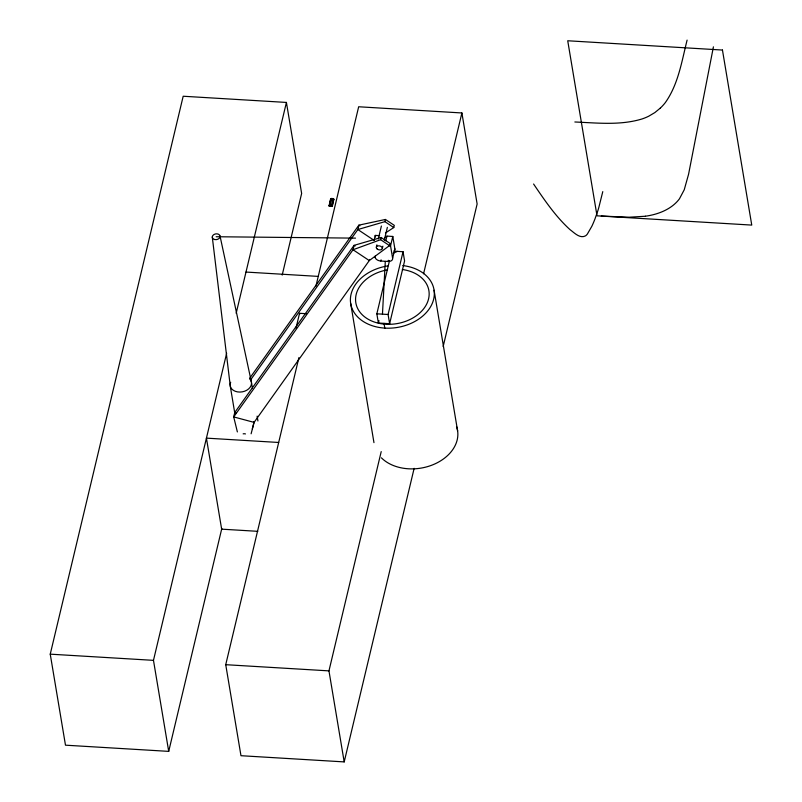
<?xml version="1.0" encoding="UTF-8"?>
<svg xmlns="http://www.w3.org/2000/svg" width="802" height="802" viewBox="0 0 802 802"><rect width="100%" height="100%" fill="white"/><g stroke="black" fill="none" stroke-linecap="round" stroke-linejoin="round"><path stroke-width="1.2" d="M382.464 314.153L385.291 261.442M713.419 46.847L688.577 174.245L684.236 189.783L679.474 198.766A65.032 41.955 13.4 0 1 645.43 216.219M687.103 40.1C681.74 61.363 678.322 84.32 665.329 102.586A95.628 61.684 13.4 0 1 660.337 108.08M221.823 528.448L168.711 751.374L65.483 745.178L50.245 654.161L183.187 96.24L286.414 102.435L301.642 193.462L282.194 275.076M168.711 751.374L153.473 660.347L226.645 353.281M236.169 313.281L286.414 102.435M251.106 433.802L254.084 422.383L369.281 260.57L389.471 245.592L389.993 243.397L381.13 237.492L354.073 245.362L234.745 412.529L233.703 416.92L237.372 431.927M254.274 421.561L254.084 422.383L233.703 416.92L353.02 249.753L354.073 245.362L355.085 246.044M296.018 328.088L299.547 313.301L306.244 313.692M329.111 205.523L330.685 198.896L333.782 199.086L332.319 206.405L329.221 206.224L329.111 205.523L332.198 205.703L332.319 206.405M329.221 206.224L330.685 198.896M331.296 198.475L329.913 206.264L331.296 198.475L333.01 198.575L333.201 199.748L331.627 206.365L333.01 198.575M332.198 205.703L333.782 199.086M414.143 468.328L344.198 761.9L240.971 755.705L225.733 664.688L298.905 357.612M315.938 286.093L358.664 106.766L461.892 112.962L477.13 203.989L443.165 346.514M374.123 240.119L375.246 235.407L379.627 235.668M369.552 259.477L369.281 260.57L353.02 249.753L380.609 239.688L389.471 245.592M374.163 240.079L374.293 239.537M376.338 247.196L376.9 244.851M378.303 238.966L381.391 226.014M384.529 237.562A3.058 1.975 13.4 0 0 386.945 236.109L392.79 236.46L394.865 248.841L392.619 258.254A5.283 3.408 13.4 0 1 388.048 261.462L380.82 261.031A5.283 3.408 13.4 0 1 375.065 257.201L375.346 256.028M250.675 379.777L357.842 229.542L384.91 221.653L385.431 219.457L394.293 225.352L393.772 227.557L385.491 232.941M380.609 239.688L381.13 237.492M382.313 248.54L382.875 246.184M384.278 240.299L387.366 227.347M380.82 261.031L381.1 259.848M385.822 240.821L386.945 236.109M392.619 258.254L390.544 245.873L392.79 236.46M388.048 261.462L388.328 260.289M394.293 251.196L403.045 251.718L404.589 260.931L389.632 323.707L378.384 323.036L376.84 313.823L389.491 260.7M378.384 323.036L378.955 320.62M389.632 323.707L388.088 314.494L403.045 251.718M344.198 761.9L328.96 670.873L381.211 451.606M423.586 273.763L461.892 112.962M602.783 191.618L598.914 207.137A83.017 16.682 -86.6 0 1 597.871 210.685L594.924 219.076A159.237 31.99 -86.6 0 1 591.806 226.344L587.355 234.054A70.516 14.165 -86.6 0 1 585.57 235.818C579.876 238.946 574.262 232.72 570.021 229.643C555.555 216.49 544.518 200.099 533.591 184.019M252.319 428.859L254.194 421.611M249.693 378.233L358.885 225.151L385.431 219.457M660.337 108.08L654.843 112.581L648.758 116.19A61.995 39.99 13.4 0 1 641.991 118.977C620.257 125.583 597.169 122.937 574.854 121.984M393.11 253.252L397.421 251.377M645.43 216.239L629.229 217.212L601.229 216.069M216.179 236.74L355.497 238.134M330.805 199.598L333.893 199.788M329.722 205.091L331.437 205.192M388.719 245.763L390.544 245.873M245.993 272.058L318.254 276.399M376.84 313.823L388.088 314.494M278.685 442.473L206.425 438.133L221.653 529.16L257.783 531.325M50.245 654.161L153.473 660.347M225.733 664.688L328.96 670.873M234.745 412.529L236.019 412.87M384.91 221.653L393.772 227.557M359.908 225.823L358.885 225.151L357.842 229.542L374.103 240.359M219.999 235.878L251.327 381.692M434.082 290.254L457.621 430.935M375.246 235.407L375.496 236.951M374.935 256.429L375.065 257.201M384.008 323.376L384.83 328.299M350.634 303.186L373.963 442.634M251.467 382.404L252.48 388.429M257.121 416.148L257.923 420.96M230.194 385.692L234.826 413.421M299.547 313.301L299.687 314.194M212.289 237.041L230.134 384.88M243.146 433.862A3.058 1.975 13.4 0 1 245.462 433.942M249.622 378.835A10.767 7.94 -9.5 0 1 242.344 391.837A10.767 7.94 -9.5 0 1 230.675 382.283M394.865 248.841A5.283 3.408 13.4 0 1 394.083 250.986M456.569 426.614A42.225 31.128 -9.5 0 1 433.301 464.599A42.225 31.128 -9.5 0 1 381.411 457.842M402.764 265.582A42.225 31.128 -9.5 0 1 425.631 313.301A42.225 31.128 -9.5 0 1 355.757 314.795A42.225 31.128 -9.5 0 1 387.897 265.903M402.333 269.512A37.042 27.308 -9.5 0 1 421.361 311.447A37.042 27.308 -9.5 0 1 360.399 312.75A37.042 27.308 -9.5 0 1 387.577 269.833M722.452 50.045L567.726 40.762L597.019 215.818L751.755 225.091L722.452 50.045M214.575 239.507A3.92 2.887 -9.5 0 0 220.049 236.159A3.92 2.887 -9.5 0 0 213.903 234.545A3.92 2.887 -9.5 0 0 214.575 239.507M377.271 249.061A3.058 1.975 13.4 0 0 382.263 248.72A3.058 1.975 13.4 0 0 378.444 245.833A3.058 1.975 13.4 0 0 377.271 249.061"/></g></svg>
